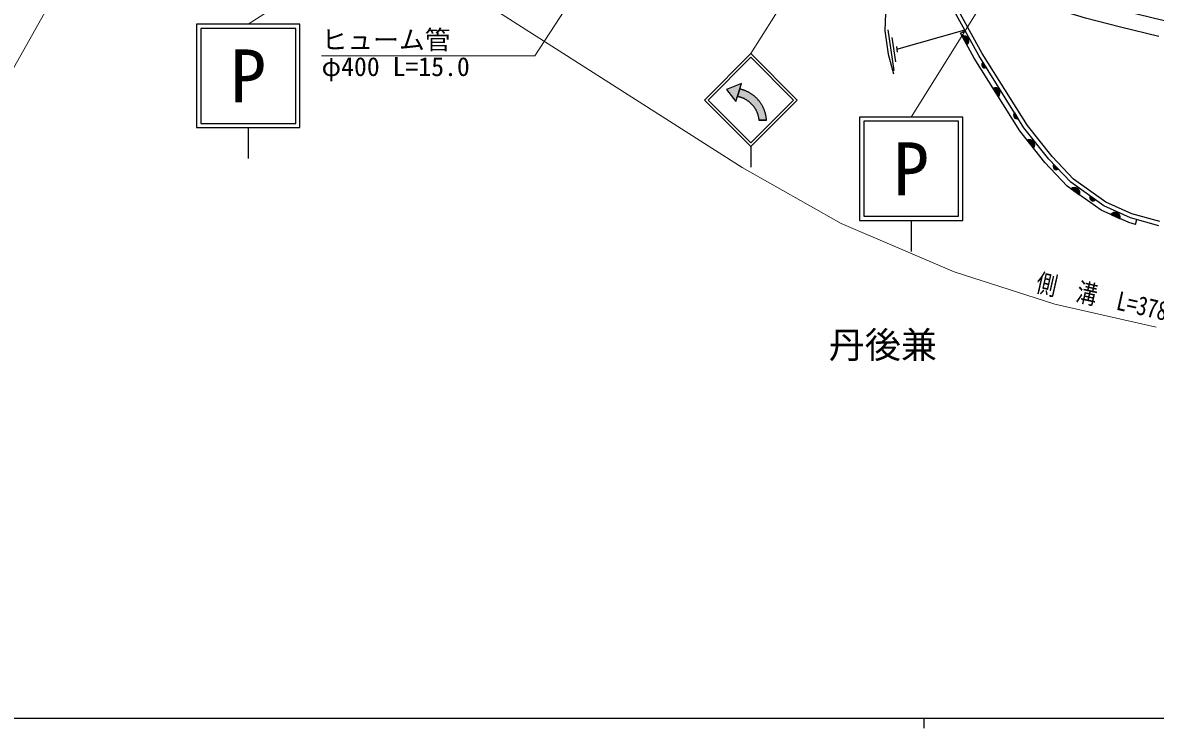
# Model space of a CAD drawing. Units: millimetres at full size, sheet at 1:1000; details may follow other scales. Extents: x 40000 to 680000, y 20000 to 380000.
# Drawn here: x 280649 to 390420, y 204000 to 272346 of the extents above; entities that cross this region are included whole.
import ezdxf
from ezdxf.enums import TextEntityAlignment as Align

# ---------------------------------------------------------------- set-up
doc = ezdxf.new("R2010")
doc.units = ezdxf.units.MM
doc.header["$LTSCALE"] = 1000
for name, color, linetype, lineweight in [('M-BGD', 7, 'Continuous', 25), ('M-STR-HTXT', 7, 'Continuous', 13), ('M-STR-STRC', 7, 'Continuous', 25), ('M-TTL-BAND', 7, 'Continuous', 25)]:
    doc.layers.add(name, color=color, linetype=linetype, lineweight=lineweight)
doc.layers.add('M-BMK-HTXT', color=7, linetype='Continuous')
doc.styles.add('ＭＳ ゴシック', font='')
doc.styles.get('ＭＳ ゴシック').set_extended_font_data('MS Gothic')

msp = doc.modelspace()

# ---------------------------------------------------------------- hatches: boundary and pattern name
at = {"layer": 'M-BGD'}
for points in [[(371688, 271059, -0.82183), (372163, 270190)], [(373694, 268526), (374027, 267996, -0.84072)], [(374680, 266016, -0.82183), (375208, 265177)], [(376791, 263598), (377124, 263068, -0.84072)], [(378001, 260968, -0.82183), (378616, 260191)], [(380582, 258611), (381013, 258157, -0.84072)], [(382255, 256244, -0.82183), (383062, 255670)], [(384105, 255541), (384615, 255178, -0.84072)], [(386107, 253754, -0.82183), (387013, 253351)]]:
    msp.add_hatch(color=256, dxfattribs=at).paths.add_polyline_path(points)
at = {"layer": 'M-STR-STRC'}
for points in [[(350148, 265927), (350314, 266446), (348844, 265882), (349756, 264698), (349922, 265217), (349922, 265217)], [(350152, 265939), (350152, 265939), (350314, 266446), (348844, 265882), (349756, 264698), (349922, 265217), (349922, 265217)], [(352053, 264715), (352017, 264761), (351981, 264806), (351943, 264850), (351905, 264894), (351866, 264937), (351826, 264979), (351786, 265021), (351745, 265061), (351703, 265102), (351660, 265141), (351617, 265180), (351573, 265218), (351528, 265255), (351483, 265291), (351437, 265327), (351390, 265362), (351343, 265396), (351296, 265429), (351247, 265461), (351199, 265492), (351149, 265523), (351099, 265553), (351049, 265582), (350998, 265610), (350947, 265637), (350895, 265663), (350843, 265688), (350790, 265712), (350737, 265736), (350683, 265758), (350629, 265780), (350575, 265801), (350520, 265820), (350466, 265839), (350410, 265857), (350355, 265873), (350299, 265889), (350243, 265904), (350186, 265918), (350148, 265927), (349922, 265217), (349926, 265216), (349970, 265207), (350014, 265197), (350058, 265186), (350102, 265175), (350145, 265162), (350188, 265149), (350231, 265136), (350274, 265121), (350316, 265106), (350359, 265090), (350400, 265073), (350442, 265056), (350483, 265037), (350524, 265019), (350565, 264999), (350605, 264979), (350645, 264958), (350685, 264936), (350724, 264913), (350763, 264890), (350801, 264867), (350839, 264842), (350877, 264817), (350914, 264791), (350950, 264765), (350986, 264738), (351022, 264710), (351057, 264682), (351092, 264653), (351126, 264624), (351160, 264594), (351193, 264563), (351226, 264532), (351258, 264500), (351289, 264468), (351320, 264435), (351350, 264402), (351380, 264368), (351409, 264333), (351438, 264298), (351466, 264263), (351493, 264227), (351520, 264190), (351546, 264154), (351571, 264116), (351596, 264079), (351620, 264040), (351643, 264002), (351666, 263963), (351688, 263923), (351709, 263884), (351730, 263844), (351750, 263803), (351769, 263762), (351788, 263721), (351806, 263680), (351823, 263638), (351839, 263596), (351855, 263553), (351870, 263511), (351884, 263468), (351897, 263425), (351910, 263382), (351922, 263338), (351933, 263294), (351943, 263250), (351953, 263206), (351961, 263162), (351969, 263118), (351977, 263073), (351983, 263028), (351989, 262984), (351994, 262939), (351998, 262894), (352741, 262895), (352737, 262953), (352732, 263011), (352725, 263069), (352718, 263126), (352710, 263184), (352700, 263241), (352690, 263298), (352679, 263355), (352667, 263412), (352653, 263468), (352639, 263525), (352624, 263581), (352608, 263636), (352590, 263692), (352572, 263747), (352553, 263802), (352533, 263856), (352512, 263911), (352490, 263964), (352467, 264018), (352444, 264071), (352419, 264123), (352393, 264175), (352367, 264227), (352339, 264278), (352311, 264329), (352282, 264379), (352252, 264429), (352221, 264478), (352189, 264526), (352156, 264574), (352123, 264622), (352088, 264669)]]:
    msp.add_hatch(color=256, dxfattribs=at).paths.add_polyline_path(points)

# ---------------------------------------------------------------- linework, layer by layer
at = {"layer": 'M-BGD'}
for p, q in [((364486, 271665), (365064, 267707)), ((365369, 269773), (371857, 271630)), ((371548, 271315), (371987, 271555)), ((364898, 270917), (365245, 268542)), ((365328, 270050), (365409, 269496)), ((371688, 271059), (372163, 270190)), ((374027, 267996), (373694, 268526)), ((374680, 266016), (375208, 265177)), ((377124, 263068), (376791, 263598)), ((378001, 260968), (378616, 260191)), ((381013, 258157), (380582, 258611)), ((382255, 256244), (383062, 255670)), ((384615, 255178), (384105, 255541)), ((386107, 253754), (387013, 253351)), ((388487, 252802), (388622, 253283))]:
    msp.add_line(p, q, dxfattribs=at)
for points in [[(340092, 277937), (343373, 281504), (348187, 287508), (358810, 280738), (362720, 278490), (363599, 277753), (364015, 276838), (364377, 275803), (364197, 271568), (364530, 269289), (365055, 267383)], [(390842, 253076), (388145, 253832), (385613, 254959), (382480, 257189), (380405, 259381), (378018, 262396), (373646, 269354), (370322, 275434), (366822, 282903), (365765, 283575)], [(390755, 252685), (388009, 253455), (385414, 254610), (382216, 256886), (380102, 259119), (377691, 262165), (373301, 269151), (369965, 275253), (366549, 282544), (365524, 283196)], [(390751, 271012), (387036, 271898), (383661, 272777), (379296, 274091), (375130, 275515), (374699, 277577), (379356, 275855), (382307, 274888), (386400, 273736), (390350, 272798), (394405, 271838)], [(388487, 252802), (387839, 252983), (385165, 254173), (381886, 256507), (379724, 258791), (377282, 261876), (372870, 268898), (371548, 271315)]]:
    msp.add_lwpolyline(points, dxfattribs=at)
for centre, radius, start, end in [((371840, 270577), 505, 309.83555, 107.49374), ((373907, 268290), 318, 132.03589, 292.25363), ((374861, 265545), 505, 313.31566, 110.97386), ((377003, 263362), 318, 132.03589, 292.25363), ((378232, 260519), 505, 319.53509, 117.19328), ((380837, 258422), 318, 143.32098, 303.53871), ((382602, 255877), 505, 335.73095, 133.38914), ((384392, 255404), 318, 154.45117, 314.66891), ((386520, 253463), 505, 347.18404, 144.84223)]:
    msp.add_arc(centre, radius, start, end, dxfattribs=at)
at = {"layer": 'M-STR-HTXT'}
for p, q in [((341247, 297332), (302512, 272192)), ((361168, 285088), (351221, 269349)), ((375255, 276832), (366754, 263195))]:
    msp.add_line(p, q, dxfattribs=at)
for points in [[(308224, 318534), (279196, 266909), (258531, 266909)], [(348689, 297368), (330285, 269123), (309620, 269123)], [(390505, 242856), (380667, 245083), (370908, 248206), (359970, 252898), (350370, 258330), (303494, 288225), (301801, 289221), (300937, 289657), (300158, 289995), (299675, 290173), (298838, 290429), (297388, 290766), (296815, 290856), (294878, 291006), (293761, 291004), (293311, 290977), (291341, 290628), (290217, 290338), (289680, 290161), (288161, 289549), (287761, 289353), (265448, 277426)]]:
    msp.add_lwpolyline(points, dxfattribs=at)
at = {"layer": 'M-STR-STRC'}
for p, q in [((346721, 264849), (351221, 269349)), ((347074, 264849), (351221, 268995)), ((355721, 264848), (351221, 269349)), ((355368, 264848), (351221, 268995)), ((350314, 266446), (348844, 265882)), ((348844, 265882), (349756, 264698)), ((349756, 264698), (350314, 266446)), ((346721, 264849), (351221, 260348)), ((347074, 264849), (351221, 260702)), ((351221, 260702), (355368, 264848)), ((351221, 260348), (355721, 264848)), ((352741, 262895), (351998, 262894)), ((302512, 262192), (302512, 259192)), ((351221, 260348), (351221, 258349)), ((366754, 253195), (366754, 250195))]:
    msp.add_line(p, q, dxfattribs=at)
for points in [[(297512, 262192), (307512, 262192), (307512, 272192), (297512, 272192)], [(297912, 262592), (307112, 262592), (307112, 271792), (297912, 271792)], [(350314, 266446), (348844, 265882), (349756, 264698)], [(350314, 266446), (348844, 265882), (349756, 264698)], [(350148, 265927), (350314, 266446), (348844, 265882), (349756, 264698), (349922, 265217)], [(350148, 265927), (349922, 265217), (349922, 265217), (349926, 265216), (349970, 265207), (350014, 265197), (350058, 265186), (350102, 265175), (350145, 265162), (350188, 265149), (350231, 265136), (350274, 265121), (350316, 265106), (350359, 265090), (350400, 265073), (350442, 265056), (350483, 265037), (350524, 265019), (350565, 264999), (350605, 264979), (350645, 264958), (350685, 264936), (350724, 264913), (350763, 264890), (350801, 264867), (350839, 264842), (350877, 264817), (350914, 264791), (350950, 264765), (350986, 264738), (351022, 264710), (351057, 264682), (351092, 264653), (351126, 264624), (351160, 264594), (351193, 264563), (351226, 264532), (351258, 264500), (351289, 264468), (351320, 264435), (351350, 264402), (351380, 264368), (351409, 264333), (351438, 264298), (351466, 264263), (351493, 264227), (351520, 264190), (351546, 264154), (351571, 264116), (351596, 264079), (351620, 264040), (351643, 264002), (351666, 263963), (351688, 263923), (351709, 263884), (351730, 263844), (351750, 263803), (351769, 263762), (351788, 263721), (351806, 263680), (351823, 263638), (351839, 263596), (351855, 263553), (351870, 263511), (351884, 263468), (351897, 263425), (351910, 263382), (351922, 263338), (351933, 263294), (351943, 263250), (351953, 263206), (351961, 263162), (351969, 263118), (351977, 263073), (351983, 263028), (351989, 262984), (351994, 262939), (351998, 262894), (351998, 262894), (352741, 262895), (352741, 262895), (352737, 262953), (352732, 263011), (352725, 263069), (352718, 263126), (352710, 263184), (352700, 263241), (352690, 263298), (352679, 263355), (352667, 263412), (352653, 263468), (352639, 263525), (352624, 263581), (352608, 263636), (352590, 263692), (352572, 263747), (352553, 263802), (352533, 263856), (352512, 263911), (352490, 263964), (352467, 264018), (352444, 264071), (352419, 264123), (352393, 264175), (352367, 264227), (352339, 264278), (352311, 264329), (352282, 264379), (352252, 264429), (352221, 264478), (352189, 264526), (352156, 264574), (352123, 264622), (352088, 264669), (352053, 264715), (352017, 264761), (351981, 264806), (351943, 264850), (351905, 264894), (351866, 264937), (351826, 264979), (351786, 265021), (351745, 265061), (351703, 265102), (351660, 265141), (351617, 265180), (351573, 265218), (351528, 265255), (351483, 265291), (351437, 265327), (351390, 265362), (351343, 265396), (351296, 265429), (351247, 265461), (351199, 265492), (351149, 265523), (351099, 265553), (351049, 265582), (350998, 265610), (350947, 265637), (350895, 265663), (350843, 265688), (350790, 265712), (350737, 265736), (350683, 265758), (350629, 265780), (350575, 265801), (350520, 265820), (350466, 265839), (350410, 265857), (350355, 265873), (350299, 265889), (350243, 265904), (350186, 265918)], [(361754, 253195), (371754, 253195), (371754, 263195), (361754, 263195)], [(362154, 253595), (371354, 253595), (371354, 262795), (362154, 262795)]]:
    msp.add_lwpolyline(points, close=True, dxfattribs=at)
at = {"layer": 'M-TTL-BAND'}
for p, q in [((40000, 205000), (579000, 205000)), ((368000, 205000), (368000, 204000))]:
    msp.add_line(p, q, dxfattribs=at)

# ---------------------------------------------------------------- texts
at = {"layer": 'M-BMK-HTXT', "style": 'ＭＳ ゴシック'}
msp.add_text('丹後兼', height=2566, dxfattribs=at).set_placement((364012, 241137), align=Align.MIDDLE_CENTER)
at = {"layer": 'M-STR-HTXT', "style": 'ＭＳ ゴシック'}
for s, p in [('ヒューム管\u3000\u3000', (309616, 269223)), ('φ400 L=15.0', (309616, 266623))]:
    msp.add_text(s, height=1833, dxfattribs=at).set_placement(p, align=Align.BOTTOM_LEFT)
at = {"layer": 'M-STR-HTXT', "style": 'ＭＳ ゴシック', "width": 0.8}
msp.add_text('側\u3000溝\u3000L=378.0', height=1833, rotation=347.245, dxfattribs=at).set_placement((385914, 244145), align=Align.BOTTOM_CENTER)
at = {"layer": 'M-STR-STRC', "style": 'ＭＳ ゴシック'}
for p in [(302512, 267192), (366754, 258195)]:
    msp.add_text('P', height=5132, dxfattribs=at).set_placement(p, align=Align.MIDDLE_CENTER)

doc.saveas('drawing.dxf')
